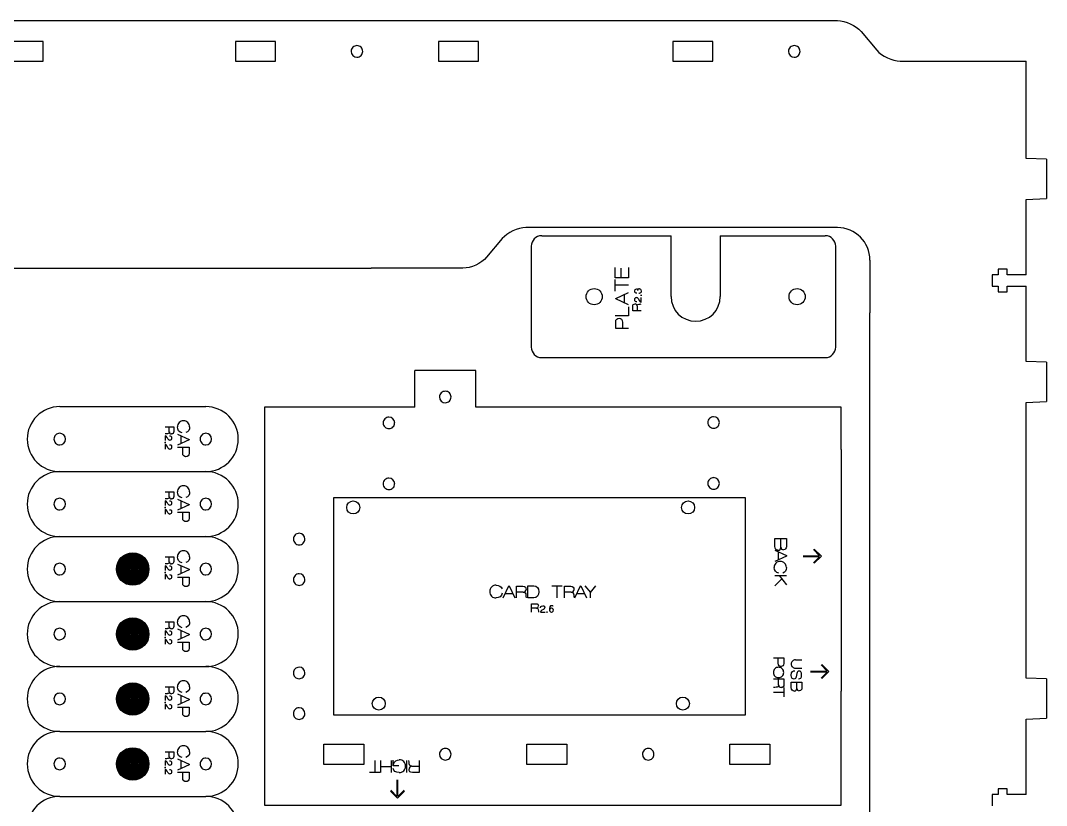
# Model space of a CAD drawing. Extents: x 49 to 1952, y 75 to 1350.
# Drawn here: x 808.9 to 1061.6, y 1156.2 to 1349.5 of the extents above; entities that cross this region are included whole.
import ezdxf

# ---------------------------------------------------------------- set-up
doc = ezdxf.new("R2010")
doc.units = 0
doc.header["$MEASUREMENT"] = 0
for name, color, linetype in [('4_8MM_TABS_-_PLYWOOD', 160, 'Continuous'), ('PASS_1', 1, 'Continuous'), ('PASS_2', 5, 'Continuous'), ('PASS_3', 7, 'Continuous'), ('RASTER_-_LETTERS', 3, 'Continuous'), ('RASTER_30__-_PLYWOOD', 3, 'Continuous'), ('T-SLOT_-_PLYWOOD', 7, 'Continuous')]:
    doc.layers.add(name, color=color, linetype=linetype)

msp = doc.modelspace()

# ---------------------------------------------------------------- linework, layer by layer
at = {"layer": '4_8MM_TABS_-_PLYWOOD', "color": 5}
for p, q in [((814.44, 1344.34), (804.59, 1344.34)), ((814.44, 1339.54), (814.44, 1344.34)), ((871.69, 1344.34), (861.84, 1344.34)), ((861.84, 1344.34), (861.84, 1339.54)), ((871.69, 1339.54), (871.69, 1344.34)), ((921.69, 1344.34), (911.84, 1344.34)), ((911.84, 1344.34), (911.84, 1339.54)), ((921.69, 1339.54), (921.69, 1344.34)), ((979.44, 1344.34), (969.59, 1344.34)), ((969.59, 1344.34), (969.59, 1339.54)), ((979.44, 1339.54), (979.44, 1344.34)), ((804.59, 1339.54), (814.44, 1339.54)), ((861.84, 1339.54), (871.69, 1339.54)), ((911.84, 1339.54), (921.69, 1339.54)), ((969.59, 1339.54), (979.44, 1339.54))]:
    msp.add_line(p, q, dxfattribs=at)
for centre, radius, start, end in [((891.76, 1341.94), 1.42, 89.9877, 179.9981), ((891.77, 1341.94), 1.42, 359.9969, 90.0158), ((999.51, 1341.94), 1.42, 89.9877, 179.9981), ((999.52, 1341.94), 1.42, 359.9969, 90.0158), ((891.77, 1341.94), 1.43, 180.0473, 269.9669), ((891.77, 1341.94), 1.42, 269.9903, 359.9969), ((999.52, 1341.94), 1.43, 180.0473, 269.9669), ((999.52, 1341.94), 1.42, 269.9903, 359.9969)]:
    msp.add_arc(centre, radius, start, end, dxfattribs=at)
at = {"layer": 'PASS_1'}
for p, q in [((937.29, 1296.54), (969.16, 1296.54)), ((969.16, 1281.54), (969.16, 1296.54)), ((981.26, 1296.54), (981.26, 1281.54)), ((981.26, 1296.54), (1007.14, 1296.54)), ((934.71, 1293.96), (934.71, 1269.11)), ((1009.71, 1269.11), (1009.71, 1293.96)), ((937.29, 1266.54), (1007.14, 1266.54)), ((921.03, 1263.34), (906.03, 1263.34)), ((906.03, 1254.33), (906.03, 1263.34)), ((921.03, 1254.33), (921.03, 1263.34)), ((818.54, 1254.46), (854.54, 1254.46)), ((906.03, 1254.33), (869.02, 1254.33)), ((869.02, 1254.33), (869.02, 1166.34)), ((1011.07, 1254.33), (921.03, 1254.33)), ((1011.07, 1243.91), (1011.07, 1254.33)), ((1011.07, 1243.91), (1011.07, 1212.94)), ((818.54, 1238.46), (854.54, 1238.46)), ((818.54, 1222.46), (854.54, 1222.46)), ((1011.07, 1212.94), (1011.07, 1193.91)), ((818.54, 1206.46), (854.54, 1206.46)), ((1011.07, 1193.91), (1011.07, 1184.41)), ((818.54, 1190.46), (854.54, 1190.46)), ((1011.07, 1156.34), (1011.07, 1184.41)), ((818.54, 1174.46), (854.54, 1174.46)), ((869.02, 1166.34), (869.02, 1156.34)), ((818.54, 1158.46), (854.54, 1158.46)), ((869.02, 1156.34), (1011.07, 1156.34))]:
    msp.add_line(p, q, dxfattribs=at)
for centre, radius, start, end in [((937.29, 1293.96), 2.58, 90, 180), ((1007.14, 1293.96), 2.58, 0, 90), ((975.21, 1281.54), 6.05, 180, 0), ((937.29, 1269.11), 2.58, 180, 270), ((1007.14, 1269.11), 2.58, 270, 0), ((818.54, 1246.46), 8, 90, 180.0023), ((854.54, 1246.46), 8, 359.9978, 89.9999), ((818.54, 1246.46), 8, 180.0016, 270.0009), ((854.54, 1246.46), 8, 269.9996, 359.9978), ((818.54, 1230.46), 8, 90, 180.0023), ((854.54, 1230.46), 8, 359.9978, 89.9999), ((818.54, 1230.46), 8, 180.0016, 270.0009), ((854.54, 1230.46), 8, 269.9996, 359.9978), ((818.54, 1214.46), 8, 90, 180.0023), ((854.54, 1214.46), 8, 359.9978, 89.9999), ((818.54, 1214.46), 8, 180.0016, 270.0009), ((854.54, 1214.46), 8, 269.9996, 359.9978), ((818.54, 1198.46), 8, 90, 180.0023), ((854.54, 1198.46), 8, 359.9978, 89.9999), ((818.54, 1198.46), 8, 180.0016, 270.0009), ((854.54, 1198.46), 8, 269.9996, 359.9978), ((818.54, 1182.46), 8, 90, 180.0023), ((854.54, 1182.46), 8, 359.9978, 89.9999), ((818.54, 1182.46), 8, 180.0016, 270.0009), ((854.54, 1182.46), 8, 269.9996, 359.9978), ((818.54, 1166.46), 8, 90, 180.0023), ((854.54, 1166.46), 8, 359.9978, 89.9999), ((818.54, 1166.46), 8, 180.0016, 270.0009), ((854.54, 1166.46), 8, 269.9996, 359.9978), ((818.54, 1150.46), 8, 90, 180.0023), ((854.54, 1150.46), 8, 359.9978, 89.9999)]:
    msp.add_arc(centre, radius, start, end, dxfattribs=at)
at = {"layer": 'PASS_2', "color": 5}
for p, q in [((883.6, 1171.34), (893.45, 1171.34)), ((883.6, 1166.34), (883.6, 1171.34)), ((893.45, 1171.34), (893.45, 1166.34)), ((933.6, 1171.34), (943.45, 1171.34)), ((933.6, 1166.34), (933.6, 1171.34)), ((943.45, 1171.34), (943.45, 1166.34)), ((983.6, 1171.34), (993.45, 1171.34)), ((983.6, 1166.34), (983.6, 1171.34)), ((993.45, 1171.34), (993.45, 1166.34)), ((893.45, 1166.34), (883.6, 1166.34)), ((943.45, 1166.34), (933.6, 1166.34)), ((993.45, 1166.34), (983.6, 1166.34))]:
    msp.add_line(p, q, dxfattribs=at)
for centre, radius in [((950.21, 1281.54), 2), ((1000.21, 1281.54), 2), ((890.86, 1229.62), 1.6), ((973.36, 1229.62), 1.6), ((897.16, 1181.32), 1.6), ((972.06, 1181.32), 1.6)]:
    msp.add_circle(centre, radius, dxfattribs=at)
for centre, radius, start, end in [((913.53, 1256.83), 1.42, 89.9877, 179.9981), ((913.53, 1256.83), 1.43, 180.0473, 269.9669), ((913.53, 1256.83), 1.42, 359.9969, 90.0158), ((913.53, 1256.83), 1.42, 269.9903, 359.9969), ((899.64, 1250.45), 1.42, 90.0019, 180.0123), ((899.64, 1250.45), 1.43, 0.0331, 89.9527), ((979.64, 1250.54), 1.42, 90.0019, 180.0123), ((979.64, 1250.54), 1.43, 0.0331, 89.9527), ((899.64, 1250.45), 1.42, 179.9842, 270.0031), ((899.64, 1250.45), 1.42, 270.0031, 0.0097), ((979.64, 1250.54), 1.42, 179.9842, 270.0031), ((979.64, 1250.54), 1.42, 270.0031, 0.0097), ((818.54, 1246.46), 1.42, 89.9937, 180.0077), ((818.54, 1246.46), 1.42, 179.9869, 270.0131), ((818.54, 1246.46), 1.43, 0.0249, 89.9609), ((818.54, 1246.46), 1.42, 270.0131, 359.9997), ((854.54, 1246.46), 1.42, 89.9937, 180.0077), ((854.54, 1246.46), 1.42, 179.9869, 270.0131), ((854.54, 1246.46), 1.43, 0.0249, 89.9609), ((854.54, 1246.46), 1.42, 270.0131, 359.9997), ((899.64, 1235.45), 1.42, 90.0019, 180.0123), ((899.64, 1235.45), 1.43, 0.0331, 89.9527), ((979.64, 1235.54), 1.42, 90.0019, 180.0123), ((979.64, 1235.54), 1.43, 0.0331, 89.9527), ((899.64, 1235.45), 1.42, 179.9842, 270.0031), ((899.64, 1235.45), 1.42, 270.0031, 0.0097), ((979.64, 1235.54), 1.42, 179.9842, 270.0031), ((979.64, 1235.54), 1.42, 270.0031, 0.0097), ((818.54, 1230.46), 1.42, 89.9937, 180.0077), ((818.54, 1230.46), 1.43, 0.0249, 89.9609), ((854.54, 1230.46), 1.42, 89.9937, 180.0077), ((854.54, 1230.46), 1.43, 0.0249, 89.9609), ((818.54, 1230.46), 1.42, 179.9869, 270.0131), ((818.54, 1230.46), 1.42, 270.0131, 359.9997), ((854.54, 1230.46), 1.42, 179.9869, 270.0131), ((854.54, 1230.46), 1.42, 270.0131, 359.9997), ((877.53, 1221.85), 1.42, 90.0019, 180.0123), ((877.53, 1221.85), 1.42, 179.9842, 270.0031), ((877.53, 1221.85), 1.43, 0.0331, 89.9527), ((877.53, 1221.85), 1.42, 270.0031, 0.0097), ((818.54, 1214.46), 1.42, 89.9937, 180.0077), ((818.54, 1214.46), 1.43, 0.0249, 89.9609), ((854.54, 1214.46), 1.42, 89.9937, 180.0077), ((854.54, 1214.46), 1.43, 0.0249, 89.9609), ((818.54, 1214.46), 1.42, 179.9869, 270.0131), ((818.54, 1214.46), 1.42, 270.0131, 359.9997), ((854.54, 1214.46), 1.42, 179.9869, 270.0131), ((854.54, 1214.46), 1.42, 270.0131, 359.9997), ((877.53, 1211.85), 1.42, 90.0019, 180.0123), ((877.53, 1211.85), 1.43, 0.0331, 89.9527), ((877.53, 1211.85), 1.42, 179.9842, 270.0031), ((877.53, 1211.85), 1.42, 270.0031, 0.0097), ((818.54, 1198.46), 1.42, 89.9937, 180.0077), ((818.54, 1198.46), 1.42, 179.9869, 270.0131), ((818.54, 1198.46), 1.43, 0.0249, 89.9609), ((818.54, 1198.46), 1.42, 270.0131, 359.9997), ((854.54, 1198.46), 1.42, 89.9937, 180.0077), ((854.54, 1198.46), 1.42, 179.9869, 270.0131), ((854.54, 1198.46), 1.43, 0.0249, 89.9609), ((854.54, 1198.46), 1.42, 270.0131, 359.9997), ((877.52, 1188.86), 1.42, 90.0019, 180.0123), ((877.52, 1188.86), 1.42, 179.9842, 270.0031), ((877.52, 1188.86), 1.43, 0.0331, 89.9527), ((877.52, 1188.86), 1.42, 270.0031, 0.0097), ((818.54, 1182.46), 1.42, 89.9937, 180.0077), ((818.54, 1182.46), 1.43, 0.0249, 89.9609), ((854.54, 1182.46), 1.42, 89.9937, 180.0077), ((854.54, 1182.46), 1.43, 0.0249, 89.9609), ((818.54, 1182.46), 1.42, 179.9869, 270.0131), ((818.54, 1182.46), 1.42, 270.0131, 359.9997), ((854.54, 1182.46), 1.42, 179.9869, 270.0131), ((854.54, 1182.46), 1.42, 270.0131, 359.9997), ((877.52, 1178.86), 1.42, 90.0019, 180.0123), ((877.52, 1178.86), 1.42, 179.9842, 270.0031), ((877.52, 1178.86), 1.43, 0.0331, 89.9527), ((877.52, 1178.86), 1.42, 270.0031, 0.0097), ((913.53, 1168.84), 1.42, 89.9877, 179.9981), ((913.53, 1168.84), 1.42, 359.9969, 90.0158), ((963.53, 1168.84), 1.42, 89.9877, 179.9981), ((963.53, 1168.84), 1.42, 359.9969, 90.0158), ((818.54, 1166.46), 1.42, 89.9937, 180.0077), ((818.54, 1166.46), 1.43, 0.0249, 89.9609), ((854.54, 1166.46), 1.42, 89.9937, 180.0077), ((854.54, 1166.46), 1.43, 0.0249, 89.9609), ((913.53, 1168.84), 1.43, 180.0473, 269.9669), ((913.53, 1168.84), 1.42, 269.9903, 359.9969), ((963.53, 1168.84), 1.43, 180.0473, 269.9669), ((963.53, 1168.84), 1.42, 269.9903, 359.9969), ((818.54, 1166.46), 1.42, 179.9869, 270.0131), ((818.54, 1166.46), 1.42, 270.0131, 359.9997), ((854.54, 1166.46), 1.42, 179.9869, 270.0131), ((854.54, 1166.46), 1.42, 270.0131, 359.9997)]:
    msp.add_arc(centre, radius, start, end, dxfattribs=at)
at = {"layer": 'PASS_3'}
for p, q in [((760.39, 1349.54), (1010.14, 1349.54)), ((1015.95, 1346.83), (1019.81, 1342.24)), ((1025.63, 1339.54), (1048.33, 1339.54)), ((1048.33, 1339.54), (1056.64, 1339.54)), ((1056.64, 1315.57), (1056.64, 1339.54)), ((1061.64, 1315.4), (1056.64, 1315.6)), ((1061.64, 1315.4), (1061.64, 1305.71)), ((1056.64, 1305.5), (1061.64, 1305.71)), ((1056.64, 1287.44), (1056.64, 1305.5)), ((1010.14, 1298.54), (933.37, 1298.54)), ((927.56, 1295.83), (923.69, 1291.24)), ((1018.14, 1290.54), (1018.14, 1277.54)), ((781.01, 1288.54), (895.26, 1288.54)), ((917.88, 1288.54), (895.26, 1288.54)), ((1056.64, 1286.94), (1056.64, 1287.44)), ((1056.64, 1283.64), (1056.64, 1284.14)), ((1056.64, 1265.6), (1056.64, 1283.64)), ((1018.14, 1032.54), (1018.14, 1277.54)), ((1061.64, 1265.4), (1056.64, 1265.6)), ((1061.64, 1265.4), (1061.64, 1255.71)), ((1056.64, 1255.5), (1061.64, 1255.71)), ((1056.64, 1187.57), (1056.64, 1255.47)), ((1061.64, 1187.4), (1056.64, 1187.6)), ((1061.64, 1187.4), (1061.64, 1177.71)), ((1056.64, 1177.5), (1061.64, 1177.71)), ((1056.64, 1159.44), (1056.64, 1177.5)), ((1056.64, 1158.94), (1056.64, 1159.44))]:
    msp.add_line(p, q, dxfattribs=at)
msp.add_arc((1010.14, 1290.54), 8, 0, 90, dxfattribs=at)
for points in [[(1010.14, 1349.54), (1012.08, 1349.54), (1014.7, 1348.32), (1015.95, 1346.83)], [(1019.81, 1342.24), (1021.07, 1340.75), (1023.68, 1339.54), (1025.63, 1339.54)], [(933.37, 1298.54), (931.42, 1298.54), (928.81, 1297.32), (927.56, 1295.83)], [(923.69, 1291.24), (922.44, 1289.75), (919.83, 1288.54), (917.88, 1288.54)]]:
    msp.add_open_spline(points, degree=3, dxfattribs=at)
at = {"layer": 'RASTER_-_LETTERS'}
for p, q in [((955.37, 1286.14), (955.37, 1288.69)), ((956.89, 1286.14), (956.89, 1288.58)), ((958.63, 1288.71), (958.63, 1286.14)), ((958.63, 1286.14), (955.37, 1286.14)), ((955.37, 1282.92), (955.37, 1285.74)), ((958.63, 1284.34), (955.37, 1284.34)), ((955.51, 1281.11), (958.63, 1282.54)), ((957.6, 1282.07), (957.6, 1280.02)), ((961.3, 1282.33), (961.25, 1282.33)), ((961.93, 1281.86), (961.65, 1281.86)), ((961.79, 1281.72), (961.79, 1282)), ((955.51, 1280.99), (955.51, 1281.11)), ((958.63, 1279.55), (955.51, 1280.99)), ((958.63, 1279.07), (958.63, 1276.78)), ((959.7, 1278.01), (959.7, 1279.16)), ((960.77, 1279.24), (960.78, 1278.01)), ((961.11, 1280.99), (961.3, 1280.61)), ((961.79, 1280.2), (961.79, 1281.36)), ((958.63, 1276.78), (955.37, 1276.78)), ((961.79, 1278.01), (959.7, 1278.01)), ((955.51, 1273.66), (955.51, 1275.34)), ((957.21, 1275.21), (957.2, 1273.66)), ((958.63, 1273.66), (955.51, 1273.66)), ((844.54, 1249.46), (846.62, 1249.46)), ((845.55, 1248.24), (845.55, 1249.46)), ((846.62, 1249.46), (846.62, 1248.31)), ((844.54, 1247.27), (844.54, 1246.12)), ((845.22, 1246.49), (845.02, 1246.87)), ((847.54, 1247.7), (850.41, 1246.38)), ((850.41, 1246.28), (847.54, 1244.96)), ((848.49, 1245.4), (848.49, 1247.27)), ((850.41, 1246.38), (850.41, 1246.28)), ((844.4, 1245.62), (844.68, 1245.62)), ((844.54, 1245.76), (844.54, 1245.48)), ((844.54, 1245.11), (844.54, 1243.96)), ((845.22, 1244.33), (845.02, 1244.71)), ((847.54, 1244.46), (850.4, 1244.46)), ((848.84, 1243.04), (848.85, 1244.46)), ((850.4, 1244.46), (850.4, 1242.93)), ((844.54, 1233.46), (846.62, 1233.46)), ((845.55, 1232.24), (845.55, 1233.46)), ((846.62, 1233.46), (846.62, 1232.31)), ((844.54, 1231.27), (844.54, 1230.12)), ((847.54, 1231.7), (850.41, 1230.38)), ((848.49, 1229.4), (848.49, 1231.28)), ((844.4, 1229.62), (844.68, 1229.62)), ((844.54, 1229.76), (844.54, 1229.48)), ((844.54, 1229.11), (844.54, 1227.96)), ((845.22, 1230.49), (845.02, 1230.87)), ((845.22, 1228.33), (845.02, 1228.71)), ((850.41, 1230.28), (847.54, 1228.96)), ((847.54, 1228.46), (850.4, 1228.46)), ((848.84, 1227.04), (848.85, 1228.46)), ((850.4, 1228.46), (850.4, 1226.93)), ((850.41, 1230.38), (850.41, 1230.28)), ((844.54, 1217.46), (846.62, 1217.46)), ((845.55, 1216.24), (845.55, 1217.46)), ((846.62, 1217.46), (846.62, 1216.31)), ((844.4, 1213.62), (844.68, 1213.62)), ((844.54, 1215.27), (844.54, 1214.12)), ((844.54, 1213.76), (844.54, 1213.48)), ((845.22, 1214.49), (845.02, 1214.87)), ((847.54, 1215.7), (850.41, 1214.39)), ((850.41, 1214.28), (847.54, 1212.96)), ((848.49, 1213.4), (848.49, 1215.28)), ((850.41, 1214.39), (850.41, 1214.28)), ((844.54, 1213.11), (844.54, 1211.96)), ((845.22, 1212.33), (845.02, 1212.71)), ((847.54, 1212.46), (850.4, 1212.46)), ((848.84, 1211.04), (848.85, 1212.46)), ((850.4, 1212.46), (850.4, 1210.93)), ((844.54, 1201.46), (846.62, 1201.46)), ((845.55, 1200.24), (845.55, 1201.46)), ((846.62, 1201.46), (846.62, 1200.31)), ((844.54, 1199.27), (844.54, 1198.12)), ((845.22, 1198.49), (845.02, 1198.87)), ((847.54, 1199.7), (850.41, 1198.39)), ((850.41, 1198.28), (847.54, 1196.96)), ((848.49, 1197.4), (848.49, 1199.28)), ((850.41, 1198.39), (850.41, 1198.28)), ((844.4, 1197.62), (844.68, 1197.62)), ((844.54, 1197.76), (844.54, 1197.48)), ((844.54, 1197.11), (844.54, 1195.96)), ((845.22, 1196.33), (845.02, 1196.71)), ((847.54, 1196.46), (850.4, 1196.46)), ((848.84, 1195.04), (848.85, 1196.46)), ((850.4, 1196.46), (850.4, 1194.93)), ((844.54, 1185.46), (846.62, 1185.46)), ((845.55, 1184.24), (845.55, 1185.46)), ((846.62, 1185.46), (846.62, 1184.31)), ((844.54, 1183.27), (844.54, 1182.12)), ((847.54, 1183.71), (850.41, 1182.39)), ((848.49, 1181.4), (848.49, 1183.28)), ((844.4, 1181.62), (844.68, 1181.62)), ((844.54, 1181.76), (844.54, 1181.48)), ((844.54, 1181.11), (844.54, 1179.96)), ((845.22, 1182.49), (845.02, 1182.87)), ((845.22, 1180.33), (845.02, 1180.71)), ((850.41, 1182.28), (847.54, 1180.96)), ((847.54, 1180.46), (850.4, 1180.46)), ((848.84, 1179.04), (848.85, 1180.46)), ((850.4, 1180.46), (850.4, 1178.93)), ((850.41, 1182.39), (850.41, 1182.28)), ((844.54, 1169.46), (846.62, 1169.46)), ((845.55, 1168.24), (845.55, 1169.46)), ((846.62, 1169.46), (846.62, 1168.32)), ((844.4, 1165.62), (844.68, 1165.62)), ((844.54, 1167.27), (844.54, 1166.12)), ((844.54, 1165.76), (844.54, 1165.48)), ((845.22, 1166.49), (845.02, 1166.87)), ((847.54, 1167.71), (850.41, 1166.39)), ((850.41, 1166.28), (847.54, 1164.96)), ((848.49, 1165.4), (848.49, 1167.28)), ((850.41, 1166.39), (850.41, 1166.28)), ((844.54, 1165.11), (844.54, 1163.96)), ((845.22, 1164.33), (845.02, 1164.71)), ((847.54, 1164.46), (850.4, 1164.46)), ((848.84, 1163.04), (848.85, 1164.46)), ((850.4, 1164.46), (850.4, 1162.93))]:
    msp.add_line(p, q, dxfattribs=at)
for centre, radius, start, end in [((960.62, 1283.11), 0.335, 357.2938, 89.8838), ((961.33, 1283.11), 0.374, 86.3696, 181.7601), ((960.27, 1279.24), 0.496, 359.9266, 90.0588), ((960.62, 1280.78), 0.533, 22.8439, 87.5702), ((961.28, 1282.47), 2.77, 268.6921, 280.625), ((848.96, 1249.53), 1.42, 86.8394, 182.7048), ((849.05, 1249.46), 1.49, 0, 90.441), ((845.05, 1245), 2.77, 88.6921, 100.625), ((845.71, 1246.7), 0.533, 202.8439, 267.5702), ((846.05, 1248.23), 0.496, 179.9266, 270.0588), ((845.71, 1244.54), 0.533, 202.8439, 267.5702), ((848.96, 1233.53), 1.42, 86.8394, 182.7048), ((849.05, 1233.46), 1.49, 0, 90.441), ((845.05, 1229), 2.77, 88.6921, 100.625), ((846.05, 1232.23), 0.496, 179.9266, 270.0588), ((845.71, 1230.7), 0.533, 202.8439, 267.5702), ((845.71, 1228.54), 0.533, 202.8439, 267.5702), ((848.96, 1217.53), 1.42, 86.8394, 182.7048), ((849.05, 1217.46), 1.49, 0, 90.441), ((845.05, 1213), 2.77, 88.6921, 100.625), ((846.05, 1216.23), 0.496, 179.9266, 270.0588), ((845.71, 1214.7), 0.533, 202.8439, 267.5702), ((845.71, 1212.54), 0.533, 202.8439, 267.5702), ((848.96, 1201.53), 1.42, 86.8394, 182.7048), ((849.05, 1201.46), 1.49, 0, 90.441), ((845.05, 1197), 2.77, 88.6921, 100.625), ((845.71, 1198.7), 0.533, 202.8439, 267.5702), ((846.05, 1200.24), 0.496, 179.9266, 270.0588), ((845.71, 1196.54), 0.533, 202.8439, 267.5702), ((848.96, 1185.53), 1.42, 86.8394, 182.7048), ((849.05, 1185.46), 1.49, 0, 90.441), ((845.05, 1181), 2.77, 88.6921, 100.625), ((846.05, 1184.24), 0.496, 179.9266, 270.0588), ((845.71, 1182.7), 0.533, 202.8439, 267.5702), ((845.71, 1180.54), 0.533, 202.8439, 267.5702), ((848.96, 1169.53), 1.42, 86.8394, 182.7048), ((849.05, 1169.46), 1.49, 0, 90.441), ((845.05, 1165), 2.77, 88.6921, 100.625), ((846.05, 1168.24), 0.496, 179.9266, 270.0588), ((845.71, 1166.7), 0.533, 202.8439, 267.5702), ((845.71, 1164.54), 0.533, 202.8439, 267.5702)]:
    msp.add_arc(centre, radius, start, end, dxfattribs=at)
for points in [[(960.23, 1282.94), (960.23, 1283.3), (960.39, 1283.45), (960.62, 1283.45)], [(960.73, 1282.38), (960.42, 1282.39), (960.23, 1282.52), (960.23, 1282.94)], [(961.79, 1282.91), (961.79, 1282.52), (961.59, 1282.32), (961.3, 1282.33)], [(961.36, 1283.48), (961.52, 1283.48), (961.79, 1283.38), (961.79, 1282.91)], [(959.7, 1279.16), (959.7, 1279.58), (959.9, 1279.74), (960.27, 1279.74)], [(960.2, 1280.79), (960.2, 1281.22), (960.49, 1281.32), (960.64, 1281.31)], [(960.75, 1280.24), (960.59, 1280.24), (960.2, 1280.24), (960.2, 1280.79)], [(960.77, 1279.24), (960.78, 1279.56), (960.93, 1279.7), (961.21, 1279.7)], [(961.3, 1280.61), (961.46, 1280.33), (961.56, 1280.21), (961.79, 1280.2)], [(955.51, 1275.34), (955.51, 1276), (955.89, 1276.2), (956.36, 1276.2)], [(956.36, 1276.2), (956.78, 1276.2), (957.21, 1275.99), (957.21, 1275.21)], [(848.69, 1248.02), (847.92, 1248.11), (847.57, 1248.8), (847.54, 1249.46)], [(850.54, 1249.46), (850.54, 1248.78), (850.26, 1248.24), (849.64, 1248.09)], [(845.02, 1246.87), (844.86, 1247.15), (844.77, 1247.27), (844.54, 1247.27)], [(845.55, 1248.24), (845.55, 1247.92), (845.4, 1247.77), (845.11, 1247.78)], [(845.57, 1247.24), (845.74, 1247.24), (846.12, 1247.23), (846.12, 1246.69)], [(846.12, 1246.69), (846.12, 1246.25), (845.84, 1246.16), (845.69, 1246.16)], [(846.62, 1248.31), (846.62, 1247.9), (846.42, 1247.74), (846.05, 1247.74)], [(845.02, 1244.71), (844.86, 1244.99), (844.77, 1245.11), (844.54, 1245.11)], [(845.57, 1245.08), (845.74, 1245.08), (846.12, 1245.07), (846.12, 1244.53)], [(846.12, 1244.53), (846.12, 1244.09), (845.84, 1244), (845.69, 1244)], [(849.62, 1242.13), (849.24, 1242.13), (848.84, 1242.33), (848.84, 1243.04)], [(850.4, 1242.93), (850.4, 1242.32), (850.05, 1242.13), (849.62, 1242.13)], [(848.69, 1232.02), (847.92, 1232.11), (847.57, 1232.8), (847.54, 1233.46)], [(850.54, 1233.46), (850.54, 1232.78), (850.26, 1232.24), (849.64, 1232.09)], [(845.02, 1230.87), (844.86, 1231.15), (844.77, 1231.27), (844.54, 1231.27)], [(845.55, 1232.24), (845.55, 1231.92), (845.4, 1231.77), (845.11, 1231.78)], [(845.57, 1231.24), (845.74, 1231.24), (846.12, 1231.23), (846.12, 1230.69)], [(846.62, 1232.31), (846.62, 1231.9), (846.42, 1231.74), (846.05, 1231.74)], [(845.02, 1228.71), (844.86, 1228.99), (844.77, 1229.11), (844.54, 1229.11)], [(845.57, 1229.08), (845.74, 1229.08), (846.12, 1229.07), (846.12, 1228.53)], [(846.12, 1230.69), (846.12, 1230.25), (845.84, 1230.16), (845.69, 1230.16)], [(846.12, 1228.53), (846.12, 1228.09), (845.84, 1228), (845.69, 1228)], [(849.62, 1226.13), (849.24, 1226.13), (848.84, 1226.33), (848.84, 1227.04)], [(850.4, 1226.93), (850.4, 1226.32), (850.05, 1226.13), (849.62, 1226.13)], [(845.55, 1216.24), (845.55, 1215.92), (845.4, 1215.77), (845.11, 1215.78)], [(846.62, 1216.31), (846.62, 1215.9), (846.42, 1215.74), (846.05, 1215.74)], [(848.69, 1216.02), (847.92, 1216.11), (847.57, 1216.8), (847.54, 1217.46)], [(850.54, 1217.46), (850.54, 1216.78), (850.26, 1216.24), (849.64, 1216.09)], [(845.02, 1214.87), (844.86, 1215.15), (844.77, 1215.27), (844.54, 1215.27)], [(845.57, 1215.24), (845.74, 1215.24), (846.12, 1215.23), (846.12, 1214.69)], [(846.12, 1214.69), (846.12, 1214.25), (845.84, 1214.16), (845.69, 1214.16)], [(845.02, 1212.71), (844.86, 1212.99), (844.77, 1213.11), (844.54, 1213.11)], [(845.57, 1213.08), (845.74, 1213.08), (846.12, 1213.07), (846.12, 1212.53)], [(846.12, 1212.53), (846.12, 1212.09), (845.84, 1212), (845.69, 1212)], [(849.62, 1210.13), (849.24, 1210.13), (848.84, 1210.33), (848.84, 1211.04)], [(850.4, 1210.93), (850.4, 1210.32), (850.05, 1210.13), (849.62, 1210.13)], [(848.69, 1200.02), (847.92, 1200.11), (847.57, 1200.8), (847.54, 1201.46)], [(850.54, 1201.46), (850.54, 1200.78), (850.26, 1200.24), (849.64, 1200.09)], [(845.02, 1198.87), (844.86, 1199.15), (844.77, 1199.27), (844.54, 1199.27)], [(845.55, 1200.24), (845.55, 1199.92), (845.4, 1199.77), (845.11, 1199.78)], [(845.57, 1199.24), (845.74, 1199.24), (846.12, 1199.23), (846.12, 1198.69)], [(846.12, 1198.69), (846.12, 1198.25), (845.84, 1198.16), (845.69, 1198.16)], [(846.62, 1200.31), (846.62, 1199.9), (846.42, 1199.74), (846.05, 1199.74)], [(845.02, 1196.71), (844.86, 1196.99), (844.77, 1197.11), (844.54, 1197.11)], [(845.57, 1197.08), (845.74, 1197.08), (846.12, 1197.07), (846.12, 1196.53)], [(846.12, 1196.53), (846.12, 1196.09), (845.84, 1196), (845.69, 1196)], [(849.62, 1194.13), (849.24, 1194.13), (848.84, 1194.33), (848.84, 1195.04)], [(850.4, 1194.93), (850.4, 1194.32), (850.05, 1194.13), (849.62, 1194.13)], [(848.69, 1184.02), (847.92, 1184.11), (847.57, 1184.8), (847.54, 1185.46)], [(850.54, 1185.46), (850.54, 1184.78), (850.26, 1184.24), (849.64, 1184.09)], [(845.02, 1182.87), (844.86, 1183.15), (844.77, 1183.27), (844.54, 1183.27)], [(845.55, 1184.24), (845.55, 1183.92), (845.4, 1183.77), (845.11, 1183.78)], [(845.57, 1183.24), (845.74, 1183.24), (846.12, 1183.23), (846.12, 1182.69)], [(846.62, 1184.31), (846.62, 1183.9), (846.42, 1183.74), (846.05, 1183.74)], [(845.02, 1180.71), (844.86, 1180.99), (844.77, 1181.11), (844.54, 1181.11)], [(845.57, 1181.08), (845.74, 1181.08), (846.12, 1181.07), (846.12, 1180.53)], [(846.12, 1182.69), (846.12, 1182.25), (845.84, 1182.16), (845.69, 1182.16)], [(846.12, 1180.53), (846.12, 1180.09), (845.84, 1180), (845.69, 1180)], [(849.62, 1178.13), (849.24, 1178.13), (848.84, 1178.33), (848.84, 1179.04)], [(850.4, 1178.93), (850.4, 1178.32), (850.05, 1178.13), (849.62, 1178.13)], [(845.55, 1168.24), (845.55, 1167.92), (845.4, 1167.77), (845.11, 1167.78)], [(846.62, 1168.32), (846.62, 1167.9), (846.42, 1167.74), (846.05, 1167.74)], [(848.69, 1168.02), (847.92, 1168.11), (847.57, 1168.8), (847.54, 1169.46)], [(850.54, 1169.46), (850.54, 1168.78), (850.26, 1168.24), (849.64, 1168.09)], [(845.02, 1166.87), (844.86, 1167.15), (844.77, 1167.27), (844.54, 1167.27)], [(845.57, 1167.24), (845.74, 1167.24), (846.12, 1167.23), (846.12, 1166.69)], [(846.12, 1166.69), (846.12, 1166.25), (845.84, 1166.16), (845.69, 1166.16)], [(845.02, 1164.71), (844.86, 1164.99), (844.77, 1165.11), (844.54, 1165.11)], [(845.57, 1165.08), (845.74, 1165.08), (846.12, 1165.07), (846.12, 1164.53)], [(846.12, 1164.53), (846.12, 1164.09), (845.84, 1164), (845.69, 1164)], [(849.62, 1162.13), (849.24, 1162.13), (848.84, 1162.33), (848.84, 1163.04)], [(850.4, 1162.93), (850.4, 1162.32), (850.05, 1162.13), (849.62, 1162.13)]]:
    msp.add_open_spline(points, degree=3, dxfattribs=at)
at = {"layer": 'RASTER_30__-_PLYWOOD'}
for p, q in [((885.96, 1232.02), (885.96, 1178.52)), ((987.46, 1232.02), (885.96, 1232.02)), ((987.46, 1178.52), (987.46, 1232.02)), ((994.69, 1220.06), (994.69, 1222.02)), ((994.69, 1222.02), (997.57, 1222.02)), ((996.2, 1219.82), (996.2, 1222.02)), ((997.57, 1222.02), (997.57, 1219.96)), ((994.69, 1219.1), (997.57, 1217.78)), ((995.64, 1216.79), (995.64, 1218.67)), ((1005.75, 1217.74), (1004.25, 1219.24)), ((1006.18, 1217.62), (1004.44, 1219.36)), ((997.57, 1217.67), (994.69, 1216.35)), ((997.57, 1217.78), (997.57, 1217.67)), ((1001.67, 1217.74), (1005.75, 1217.74)), ((1005.75, 1217.49), (1001.67, 1217.49)), ((1004.26, 1216), (1005.75, 1217.49)), ((1004.44, 1215.88), (1006.18, 1217.62)), ((994.69, 1212.91), (997.57, 1212.91)), ((996.43, 1212.04), (994.69, 1210.29)), ((995.77, 1212.91), (997.57, 1210.55)), ((927.78, 1207.34), (929.17, 1210.36)), ((930.21, 1208.34), (928.23, 1208.34)), ((929.17, 1210.36), (929.28, 1210.36)), ((929.28, 1210.36), (930.67, 1207.34)), ((931.07, 1207.34), (931.07, 1210.21)), ((931.07, 1210.21), (932.65, 1210.21)), ((932.75, 1208.73), (931.07, 1208.73)), ((933.85, 1210.36), (935.32, 1210.36)), ((933.85, 1207.34), (933.85, 1210.36)), ((939.76, 1210.36), (942.36, 1210.36)), ((941.07, 1207.34), (941.07, 1210.36)), ((942.87, 1207.34), (942.87, 1210.21)), ((942.87, 1210.21), (944.45, 1210.21)), ((944.55, 1208.73), (942.87, 1208.73)), ((945.45, 1207.34), (946.84, 1210.36)), ((947.88, 1208.34), (945.9, 1208.34)), ((946.84, 1210.36), (946.95, 1210.36)), ((946.95, 1210.36), (948.34, 1207.34)), ((947.93, 1210.33), (949.27, 1208.69)), ((949.27, 1208.69), (950.6, 1210.33)), ((949.27, 1207.34), (949.27, 1208.69)), ((935.32, 1207.34), (933.85, 1207.34)), ((934.76, 1203.84), (934.76, 1205.92)), ((934.76, 1205.92), (935.91, 1205.92)), ((935.98, 1204.85), (934.76, 1204.85)), ((936.95, 1203.84), (938.11, 1203.84)), ((937.73, 1204.52), (937.35, 1204.33)), ((938.47, 1203.84), (938.74, 1203.84)), ((938.6, 1203.7), (938.6, 1203.98)), ((939.27, 1205.14), (939.19, 1204.75)), ((939.19, 1204.75), (939.19, 1204.37)), ((939.27, 1204.6), (939.19, 1204.37)), ((939.19, 1204.37), (939.27, 1204.07)), ((939.42, 1205.36), (939.27, 1205.14)), ((939.42, 1204.75), (939.27, 1204.6)), ((939.27, 1204.07), (939.42, 1203.92)), ((939.65, 1205.44), (939.42, 1205.36)), ((939.65, 1204.83), (939.42, 1204.75)), ((939.42, 1203.92), (939.65, 1203.84)), ((939.8, 1205.44), (939.65, 1205.44)), ((939.73, 1204.83), (939.65, 1204.83)), ((939.65, 1203.84), (939.73, 1203.84)), ((939.96, 1204.75), (939.73, 1204.83)), ((939.73, 1203.84), (939.96, 1203.92)), ((940.03, 1205.36), (939.8, 1205.44)), ((940.11, 1204.6), (939.96, 1204.75)), ((939.96, 1203.92), (940.11, 1204.07)), ((940.11, 1205.21), (940.03, 1205.36)), ((940.18, 1204.37), (940.11, 1204.6)), ((940.11, 1204.07), (940.18, 1204.3)), ((940.18, 1204.3), (940.18, 1204.37)), ((994.35, 1192.59), (996.95, 1192.59)), ((995.53, 1191.3), (995.54, 1192.59)), ((996.95, 1192.59), (996.95, 1191.19)), ((999.79, 1192.09), (1001.35, 1192.09)), ((1007.61, 1189.34), (1006.11, 1190.84)), ((1008.04, 1189.21), (1006.3, 1190.95)), ((999.79, 1190.06), (1001.35, 1190.06)), ((1000.13, 1188.72), (1000, 1187.91)), ((1003.52, 1189.34), (1007.61, 1189.34)), ((1007.61, 1189.09), (1003.52, 1189.09)), ((1006.12, 1187.59), (1007.61, 1189.09)), ((1006.3, 1187.48), (1008.04, 1189.21)), ((994.35, 1187.45), (996.95, 1187.45)), ((995.61, 1185.92), (995.61, 1187.45)), ((996.95, 1187.45), (996.95, 1186.01)), ((998.76, 1185.29), (998.76, 1186.61)), ((998.76, 1186.61), (1001.37, 1186.61)), ((1000.13, 1185.07), (1000.13, 1186.61)), ((1001.37, 1186.61), (1001.37, 1185.2)), ((994.35, 1184.17), (996.93, 1184.17)), ((996.95, 1185.26), (996.95, 1183.01)), ((885.96, 1178.52), (987.46, 1178.52)), ((896.21, 1167.34), (896.21, 1164.38)), ((897.66, 1164.35), (897.66, 1167.34)), ((900.22, 1165.74), (897.66, 1165.74)), ((900.22, 1167.34), (900.22, 1164.35)), ((900.67, 1166), (900.67, 1167.41)), ((902.08, 1166), (900.67, 1166)), ((904.1, 1164.35), (904.1, 1167.34)), ((905.31, 1165.89), (907.07, 1165.89)), ((907.07, 1167.34), (907.07, 1164.35)), ((897.45, 1164.35), (894.88, 1164.35)), ((907.07, 1164.35), (905.42, 1164.35)), ((901.62, 1162.57), (901.62, 1158.48)), ((901.87, 1158.48), (901.87, 1162.57)), ((901.75, 1158.05), (900.01, 1159.79)), ((901.62, 1158.48), (900.12, 1159.98)), ((903.49, 1159.79), (901.75, 1158.05)), ((903.37, 1159.98), (901.87, 1158.48))]:
    msp.add_line(p, q, dxfattribs=at)
for centre in [(836.54, 1214.46), (836.54, 1198.46), (836.54, 1182.46), (836.54, 1166.46)]:
    msp.add_circle(centre, 4, dxfattribs=at)
for centre, radius, start, end in [((836.54, 1214.46), 3.8, 90, 180), ((836.54, 1214.46), 3.8, 360, 90), ((995.51, 1219.78), 0.684, 266.8598, 3.4677), ((996.86, 1219.85), 0.661, 182.2613, 269.2086), ((836.54, 1214.46), 3.6, 90, 180), ((836.54, 1214.46), 3.4, 90, 180), ((836.54, 1214.46), 3.2, 90, 180), ((836.54, 1214.46), 3, 90, 180), ((836.54, 1214.46), 2.8, 90, 180), ((836.54, 1214.46), 2.6, 90, 180), ((836.54, 1214.46), 2.4, 90, 180), ((836.54, 1214.46), 2.2, 90, 180), ((836.54, 1214.46), 2, 90, 180), ((836.54, 1214.46), 1.8, 90, 180), ((836.54, 1214.46), 1.6, 90, 180), ((836.54, 1214.46), 1.4, 90, 180), ((836.54, 1214.46), 3.6, 360, 90), ((836.54, 1214.46), 3.4, 360, 90), ((836.54, 1214.46), 3.2, 360, 90), ((836.54, 1214.46), 3, 360, 90), ((836.54, 1214.46), 2.8, 360, 90), ((836.54, 1214.46), 2.6, 360, 90), ((836.54, 1214.46), 2.4, 360, 90), ((836.54, 1214.46), 2.2, 360, 90), ((836.54, 1214.46), 2, 360, 90), ((836.54, 1214.46), 1.8, 360, 90), ((836.54, 1214.46), 1.6, 360, 90), ((836.54, 1214.46), 1.4, 360, 90), ((995.99, 1214.92), 1.42, 86.8394, 182.7048), ((996.08, 1214.85), 1.49, 0, 90.441), ((836.54, 1214.46), 3.8, 180, 270), ((836.54, 1214.46), 3.6, 180, 270), ((836.54, 1214.46), 3.4, 180, 270), ((836.54, 1214.46), 3.2, 180, 270), ((836.54, 1214.46), 3, 180, 270), ((836.54, 1214.46), 2.8, 180, 270), ((836.54, 1214.46), 2.6, 180, 270), ((836.54, 1214.46), 2.4, 180, 270), ((836.54, 1214.46), 2.2, 180, 270), ((836.54, 1214.46), 2, 180, 270), ((836.54, 1214.46), 1.8, 180, 270), ((836.54, 1214.46), 1.6, 180, 270), ((836.54, 1214.46), 1.4, 180, 270), ((836.54, 1214.46), 1.2, 90, 180), ((836.54, 1214.46), 1.2, 180, 270), ((836.54, 1214.46), 1, 90, 180), ((836.54, 1214.46), 1, 180, 270), ((836.54, 1214.46), 0.8, 90, 180), ((836.54, 1214.46), 0.8, 180, 270), ((836.54, 1214.46), 0.6, 90, 180), ((836.54, 1214.46), 0.6, 180, 270), ((836.54, 1214.46), 0.4, 90, 180), ((836.54, 1214.46), 0.4, 180, 270), ((836.54, 1214.46), 0.2, 90, 180), ((836.54, 1214.46), 0.2, 180, 270), ((836.54, 1214.46), 1.2, 360, 90), ((836.54, 1214.46), 1, 360, 90), ((836.54, 1214.46), 0.8, 360, 90), ((836.54, 1214.46), 0.6, 360, 90), ((836.54, 1214.46), 0.4, 360, 90), ((836.54, 1214.46), 0.2, 360, 90), ((836.54, 1214.46), 0.2, 270, 360), ((836.54, 1214.46), 0.4, 270, 360), ((836.54, 1214.46), 0.6, 270, 360), ((836.54, 1214.46), 0.8, 270, 360), ((836.54, 1214.46), 1, 270, 360), ((836.54, 1214.46), 1.2, 270, 360), ((836.54, 1214.46), 1.4, 270, 360), ((836.54, 1214.46), 1.6, 270, 360), ((836.54, 1214.46), 1.8, 270, 360), ((836.54, 1214.46), 2, 270, 360), ((836.54, 1214.46), 2.2, 270, 360), ((836.54, 1214.46), 2.4, 270, 360), ((836.54, 1214.46), 2.6, 270, 360), ((836.54, 1214.46), 2.8, 270, 360), ((836.54, 1214.46), 3, 270, 360), ((836.54, 1214.46), 3.2, 270, 360), ((836.54, 1214.46), 3.4, 270, 360), ((836.54, 1214.46), 3.6, 270, 360), ((836.54, 1214.46), 3.8, 270, 360), ((926.07, 1208.93), 1.57, 90, 180.4527), ((926, 1208.83), 1.5, 176.8338, 272.702), ((932.76, 1209.43), 0.684, 269.9525, 0.0505), ((944.56, 1209.43), 0.684, 269.9525, 0.0505), ((937.24, 1208.04), 3.85, 178.7122, 190.5459), ((949.04, 1208.04), 3.85, 178.7122, 190.5459), ((935.99, 1205.35), 0.496, 269.9266, 0.0588), ((939.22, 1204.35), 2.77, 178.6921, 190.625), ((937.53, 1205.01), 0.533, 292.8439, 357.5702), ((836.54, 1198.46), 3.8, 90, 180), ((836.54, 1198.46), 3.6, 90, 180), ((836.54, 1198.46), 3.4, 90, 180), ((836.54, 1198.46), 3.2, 90, 180), ((836.54, 1198.46), 3, 90, 180), ((836.54, 1198.46), 2.8, 90, 180), ((836.54, 1198.46), 2.6, 90, 180), ((836.54, 1198.46), 2.4, 90, 180), ((836.54, 1198.46), 2.2, 90, 180), ((836.54, 1198.46), 3.8, 360, 90), ((836.54, 1198.46), 3.6, 360, 90), ((836.54, 1198.46), 3.4, 360, 90), ((836.54, 1198.46), 3.2, 360, 90), ((836.54, 1198.46), 3, 360, 90), ((836.54, 1198.46), 2.8, 360, 90), ((836.54, 1198.46), 2.6, 360, 90), ((836.54, 1198.46), 2.4, 360, 90), ((836.54, 1198.46), 2.2, 360, 90), ((836.54, 1198.46), 3.8, 180, 270), ((836.54, 1198.46), 3.6, 180, 270), ((836.54, 1198.46), 3.4, 180, 270), ((836.54, 1198.46), 3.2, 180, 270), ((836.54, 1198.46), 3, 180, 270), ((836.54, 1198.46), 2.8, 180, 270), ((836.54, 1198.46), 2.6, 180, 270), ((836.54, 1198.46), 2.4, 180, 270), ((836.54, 1198.46), 2.2, 180, 270), ((836.54, 1198.46), 2, 90, 180), ((836.54, 1198.46), 2, 180, 270), ((836.54, 1198.46), 1.8, 90, 180), ((836.54, 1198.46), 1.8, 180, 270), ((836.54, 1198.46), 1.6, 90, 180), ((836.54, 1198.46), 1.6, 180, 270), ((836.54, 1198.46), 1.4, 90, 180), ((836.54, 1198.46), 1.4, 180, 270), ((836.54, 1198.46), 1.2, 90, 180), ((836.54, 1198.46), 1.2, 180, 270), ((836.54, 1198.46), 1, 90, 180), ((836.54, 1198.46), 1, 180, 270), ((836.54, 1198.46), 0.8, 90, 180), ((836.54, 1198.46), 0.8, 180, 270), ((836.54, 1198.46), 0.6, 90, 180), ((836.54, 1198.46), 0.6, 180, 270), ((836.54, 1198.46), 0.4, 90, 180), ((836.54, 1198.46), 0.4, 180, 270), ((836.54, 1198.46), 0.2, 90, 180), ((836.54, 1198.46), 0.2, 180, 270), ((836.54, 1198.46), 2, 360, 90), ((836.54, 1198.46), 1.8, 360, 90), ((836.54, 1198.46), 1.6, 360, 90), ((836.54, 1198.46), 1.4, 360, 90), ((836.54, 1198.46), 1.2, 360, 90), ((836.54, 1198.46), 1, 360, 90), ((836.54, 1198.46), 0.8, 360, 90), ((836.54, 1198.46), 0.6, 360, 90), ((836.54, 1198.46), 0.4, 360, 90), ((836.54, 1198.46), 0.2, 360, 90), ((836.54, 1198.46), 0.2, 270, 360), ((836.54, 1198.46), 0.4, 270, 360), ((836.54, 1198.46), 0.6, 270, 360), ((836.54, 1198.46), 0.8, 270, 360), ((836.54, 1198.46), 1, 270, 360), ((836.54, 1198.46), 1.2, 270, 360), ((836.54, 1198.46), 1.4, 270, 360), ((836.54, 1198.46), 1.6, 270, 360), ((836.54, 1198.46), 1.8, 270, 360), ((836.54, 1198.46), 2, 270, 360), ((836.54, 1198.46), 2.2, 270, 360), ((836.54, 1198.46), 2.4, 270, 360), ((836.54, 1198.46), 2.6, 270, 360), ((836.54, 1198.46), 2.8, 270, 360), ((836.54, 1198.46), 3, 270, 360), ((836.54, 1198.46), 3.2, 270, 360), ((836.54, 1198.46), 3.4, 270, 360), ((836.54, 1198.46), 3.6, 270, 360), ((836.54, 1198.46), 3.8, 270, 360), ((999.73, 1191.12), 0.97, 86.8307, 182.6922), ((999.73, 1191.03), 0.97, 177.2961, 273.1553), ((995.56, 1189.06), 1.21, 86.8307, 182.6922), ((995.56, 1188.94), 1.21, 177.2961, 273.1553), ((995.69, 1189.06), 1.21, 357.3049, 93.1607), ((995.69, 1188.94), 1.21, 266.8534, 2.7068), ((836.54, 1182.46), 3.8, 90, 180), ((836.54, 1182.46), 3.6, 90, 180), ((836.54, 1182.46), 3.4, 90, 180), ((836.54, 1182.46), 3.2, 90, 180), ((836.54, 1182.46), 3, 90, 180), ((836.54, 1182.46), 3.8, 360, 90), ((836.54, 1182.46), 3.6, 360, 90), ((836.54, 1182.46), 3.4, 360, 90), ((836.54, 1182.46), 3.2, 360, 90), ((836.54, 1182.46), 3, 360, 90), ((996.24, 1185.91), 0.62, 179.9266, 270.0588), ((836.54, 1182.46), 2.8, 90, 180), ((836.54, 1182.46), 2.6, 90, 180), ((836.54, 1182.46), 2.4, 90, 180), ((836.54, 1182.46), 2.2, 90, 180), ((836.54, 1182.46), 2, 90, 180), ((836.54, 1182.46), 1.8, 90, 180), ((836.54, 1182.46), 1.6, 90, 180), ((836.54, 1182.46), 1.4, 90, 180), ((836.54, 1182.46), 1.2, 90, 180), ((836.54, 1182.46), 1, 90, 180), ((836.54, 1182.46), 0.8, 90, 180), ((836.54, 1182.46), 0.6, 90, 180), ((836.54, 1182.46), 2.8, 360, 90), ((836.54, 1182.46), 2.6, 360, 90), ((836.54, 1182.46), 2.4, 360, 90), ((836.54, 1182.46), 2.2, 360, 90), ((836.54, 1182.46), 2, 360, 90), ((836.54, 1182.46), 1.8, 360, 90), ((836.54, 1182.46), 1.6, 360, 90), ((836.54, 1182.46), 1.4, 360, 90), ((836.54, 1182.46), 1.2, 360, 90), ((836.54, 1182.46), 1, 360, 90), ((836.54, 1182.46), 0.8, 360, 90), ((836.54, 1182.46), 0.6, 360, 90), ((994.99, 1181.87), 3.47, 88.6921, 100.625), ((999.51, 1185.03), 0.621, 266.8801, 3.467), ((1000.73, 1185.1), 0.601, 182.3095, 269.1595), ((836.54, 1182.46), 3.8, 180, 270), ((836.54, 1182.46), 3.6, 180, 270), ((836.54, 1182.46), 3.4, 180, 270), ((836.54, 1182.46), 3.2, 180, 270), ((836.54, 1182.46), 3, 180, 270), ((836.54, 1182.46), 2.8, 180, 270), ((836.54, 1182.46), 2.6, 180, 270), ((836.54, 1182.46), 2.4, 180, 270), ((836.54, 1182.46), 2.2, 180, 270), ((836.54, 1182.46), 2, 180, 270), ((836.54, 1182.46), 1.8, 180, 270), ((836.54, 1182.46), 1.6, 180, 270), ((836.54, 1182.46), 1.4, 180, 270), ((836.54, 1182.46), 1.2, 180, 270), ((836.54, 1182.46), 1, 180, 270), ((836.54, 1182.46), 0.8, 180, 270), ((836.54, 1182.46), 0.6, 180, 270), ((836.54, 1182.46), 0.4, 90, 180), ((836.54, 1182.46), 0.4, 180, 270), ((836.54, 1182.46), 0.2, 90, 180), ((836.54, 1182.46), 0.2, 180, 270), ((836.54, 1182.46), 0.4, 360, 90), ((836.54, 1182.46), 0.2, 360, 90), ((836.54, 1182.46), 0.2, 270, 360), ((836.54, 1182.46), 0.4, 270, 360), ((836.54, 1182.46), 0.6, 270, 360), ((836.54, 1182.46), 0.8, 270, 360), ((836.54, 1182.46), 1, 270, 360), ((836.54, 1182.46), 1.2, 270, 360), ((836.54, 1182.46), 1.4, 270, 360), ((836.54, 1182.46), 1.6, 270, 360), ((836.54, 1182.46), 1.8, 270, 360), ((836.54, 1182.46), 2, 270, 360), ((836.54, 1182.46), 2.2, 270, 360), ((836.54, 1182.46), 2.4, 270, 360), ((836.54, 1182.46), 2.6, 270, 360), ((836.54, 1182.46), 2.8, 270, 360), ((836.54, 1182.46), 3, 270, 360), ((836.54, 1182.46), 3.2, 270, 360), ((836.54, 1182.46), 3.4, 270, 360), ((836.54, 1182.46), 3.6, 270, 360), ((836.54, 1182.46), 3.8, 270, 360), ((836.54, 1166.46), 3.8, 90, 180), ((836.54, 1166.46), 3.8, 360, 90), ((836.54, 1166.46), 3.6, 90, 180), ((836.54, 1166.46), 3.4, 90, 180), ((836.54, 1166.46), 3.2, 90, 180), ((836.54, 1166.46), 3, 90, 180), ((836.54, 1166.46), 2.8, 90, 180), ((836.54, 1166.46), 2.6, 90, 180), ((836.54, 1166.46), 2.4, 90, 180), ((836.54, 1166.46), 2.2, 90, 180), ((836.54, 1166.46), 2, 90, 180), ((836.54, 1166.46), 1.8, 90, 180), ((836.54, 1166.46), 1.6, 90, 180), ((836.54, 1166.46), 1.4, 90, 180), ((836.54, 1166.46), 3.6, 360, 90), ((836.54, 1166.46), 3.4, 360, 90), ((836.54, 1166.46), 3.2, 360, 90), ((836.54, 1166.46), 3, 360, 90), ((836.54, 1166.46), 2.8, 360, 90), ((836.54, 1166.46), 2.6, 360, 90), ((836.54, 1166.46), 2.4, 360, 90), ((836.54, 1166.46), 2.2, 360, 90), ((836.54, 1166.46), 2, 360, 90), ((836.54, 1166.46), 1.8, 360, 90), ((836.54, 1166.46), 1.6, 360, 90), ((836.54, 1166.46), 1.4, 360, 90), ((836.54, 1166.46), 3.8, 180, 270), ((836.54, 1166.46), 3.6, 180, 270), ((836.54, 1166.46), 3.4, 180, 270), ((836.54, 1166.46), 3.2, 180, 270), ((836.54, 1166.46), 3, 180, 270), ((836.54, 1166.46), 2.8, 180, 270), ((836.54, 1166.46), 2.6, 180, 270), ((836.54, 1166.46), 2.4, 180, 270), ((836.54, 1166.46), 2.2, 180, 270), ((836.54, 1166.46), 2, 180, 270), ((836.54, 1166.46), 1.8, 180, 270), ((836.54, 1166.46), 1.6, 180, 270), ((836.54, 1166.46), 1.4, 180, 270), ((836.54, 1166.46), 1.2, 90, 180), ((836.54, 1166.46), 1.2, 180, 270), ((836.54, 1166.46), 1, 90, 180), ((836.54, 1166.46), 1, 180, 270), ((836.54, 1166.46), 0.8, 90, 180), ((836.54, 1166.46), 0.8, 180, 270), ((836.54, 1166.46), 0.6, 90, 180), ((836.54, 1166.46), 0.6, 180, 270), ((836.54, 1166.46), 0.4, 90, 180), ((836.54, 1166.46), 0.4, 180, 270), ((836.54, 1166.46), 0.2, 90, 180), ((836.54, 1166.46), 0.2, 180, 270), ((836.54, 1166.46), 1.2, 360, 90), ((836.54, 1166.46), 1, 360, 90), ((836.54, 1166.46), 0.8, 360, 90), ((836.54, 1166.46), 0.6, 360, 90), ((836.54, 1166.46), 0.4, 360, 90), ((836.54, 1166.46), 0.2, 360, 90), ((836.54, 1166.46), 0.2, 270, 360), ((836.54, 1166.46), 0.4, 270, 360), ((836.54, 1166.46), 0.6, 270, 360), ((836.54, 1166.46), 0.8, 270, 360), ((836.54, 1166.46), 1, 270, 360), ((836.54, 1166.46), 1.2, 270, 360), ((836.54, 1166.46), 1.4, 270, 360), ((836.54, 1166.46), 1.6, 270, 360), ((836.54, 1166.46), 1.8, 270, 360), ((836.54, 1166.46), 2, 270, 360), ((836.54, 1166.46), 2.2, 270, 360), ((836.54, 1166.46), 2.4, 270, 360), ((836.54, 1166.46), 2.6, 270, 360), ((836.54, 1166.46), 2.8, 270, 360), ((836.54, 1166.46), 3, 270, 360), ((836.54, 1166.46), 3.2, 270, 360), ((836.54, 1166.46), 3.4, 270, 360), ((836.54, 1166.46), 3.6, 270, 360), ((836.54, 1166.46), 3.8, 270, 360), ((903.54, 1165.67), 2.89, 163.2114, 173.3696), ((902.26, 1165.99), 1.48, 356.8641, 92.704), ((902.19, 1165.9), 1.55, 270, 0.4695), ((900.67, 1166.61), 3.98, 358.704, 10.6202), ((905.31, 1165.17), 0.71, 89.8979, 180.1021)]:
    msp.add_arc(centre, radius, start, end, dxfattribs=at)
for points in [[(995.47, 1219.1), (995.14, 1219.1), (994.69, 1219.31), (994.69, 1220.06)], [(997.57, 1219.96), (997.57, 1219.5), (997.32, 1219.18), (996.85, 1219.19)], [(995.72, 1213.41), (994.95, 1213.5), (994.6, 1214.19), (994.57, 1214.85)], [(997.57, 1214.85), (997.57, 1214.17), (997.29, 1213.63), (996.66, 1213.48)], [(926.07, 1210.5), (926.78, 1210.5), (927.35, 1210.2), (927.51, 1209.55)], [(927.58, 1208.55), (927.49, 1207.75), (926.76, 1207.37), (926.07, 1207.34)], [(932.65, 1210.21), (933.22, 1210.21), (933.44, 1209.94), (933.44, 1209.43)], [(932.75, 1208.73), (933.19, 1208.73), (933.4, 1208.53), (933.39, 1208.13)], [(935.32, 1210.36), (936.16, 1210.36), (936.58, 1209.75), (936.58, 1208.85)], [(936.58, 1208.85), (936.58, 1207.95), (936.16, 1207.34), (935.32, 1207.34)], [(944.45, 1210.21), (945.02, 1210.21), (945.24, 1209.94), (945.24, 1209.43)], [(944.55, 1208.73), (944.99, 1208.73), (945.2, 1208.53), (945.19, 1208.13)], [(935.91, 1205.92), (936.33, 1205.92), (936.48, 1205.73), (936.48, 1205.36)], [(935.98, 1204.85), (936.31, 1204.85), (936.45, 1204.7), (936.45, 1204.41)], [(937.35, 1204.33), (937.07, 1204.16), (936.96, 1204.07), (936.95, 1203.84)], [(936.99, 1204.87), (936.99, 1205.04), (936.99, 1205.42), (937.54, 1205.42)], [(937.54, 1205.42), (937.97, 1205.42), (938.07, 1205.14), (938.06, 1204.99)], [(996.24, 1190.47), (995.89, 1190.47), (995.53, 1190.65), (995.53, 1191.3)], [(996.95, 1191.19), (996.95, 1190.64), (996.63, 1190.47), (996.24, 1190.47)], [(998.76, 1188.33), (998.76, 1189.3), (999.28, 1189.41), (999.62, 1189.41)], [(999.45, 1187.35), (999.18, 1187.35), (998.76, 1187.48), (998.76, 1188.33)], [(1000.69, 1189.33), (1000.36, 1189.33), (1000.2, 1189.13), (1000.13, 1188.72)], [(1000.58, 1187.41), (1000.96, 1187.44), (1001.32, 1187.61), (1001.32, 1188.42)], [(1001.32, 1188.42), (1001.32, 1189.04), (1001.09, 1189.33), (1000.69, 1189.33)], [(995.61, 1185.92), (995.61, 1185.51), (995.42, 1185.33), (995.07, 1185.34)], [(996.95, 1186.01), (996.95, 1185.49), (996.7, 1185.29), (996.24, 1185.29)], [(1000, 1187.91), (999.92, 1187.53), (999.75, 1187.35), (999.45, 1187.35)], [(999.47, 1184.41), (999.17, 1184.41), (998.76, 1184.61), (998.76, 1185.29)], [(1001.37, 1185.2), (1001.37, 1184.78), (1001.15, 1184.49), (1000.72, 1184.5)], [(902.19, 1164.35), (901.25, 1164.35), (900.83, 1164.77), (900.72, 1165.34)], [(900.78, 1166.5), (900.98, 1167.19), (901.57, 1167.44), (902.19, 1167.47)], [(905.31, 1165.89), (904.85, 1165.89), (904.64, 1166.11), (904.65, 1166.52)], [(905.42, 1164.35), (904.82, 1164.35), (904.6, 1164.64), (904.6, 1165.17)]]:
    msp.add_open_spline(points, degree=3, dxfattribs=at)
at = {"layer": 'T-SLOT_-_PLYWOOD'}
for p, q in [((1049.73, 1286.94), (1048.28, 1286.94)), ((1048.28, 1286.94), (1048.28, 1284.14)), ((1051.93, 1288.34), (1049.73, 1288.34)), ((1049.73, 1288.34), (1049.73, 1286.94)), ((1051.93, 1286.94), (1051.93, 1288.34)), ((1056.64, 1286.94), (1051.93, 1286.94)), ((1048.28, 1284.14), (1049.73, 1284.14)), ((1049.73, 1284.14), (1049.73, 1282.74)), ((1051.93, 1282.74), (1051.93, 1284.14)), ((1051.93, 1284.14), (1056.64, 1284.14)), ((1049.73, 1282.74), (1051.93, 1282.74)), ((1051.93, 1160.34), (1049.73, 1160.34)), ((1049.73, 1160.34), (1049.73, 1158.94)), ((1051.93, 1158.94), (1051.93, 1160.34)), ((1049.73, 1158.94), (1048.28, 1158.94)), ((1048.28, 1158.94), (1048.28, 1156.14)), ((1056.64, 1158.94), (1051.93, 1158.94))]:
    msp.add_line(p, q, dxfattribs=at)

doc.saveas('drawing.dxf')
